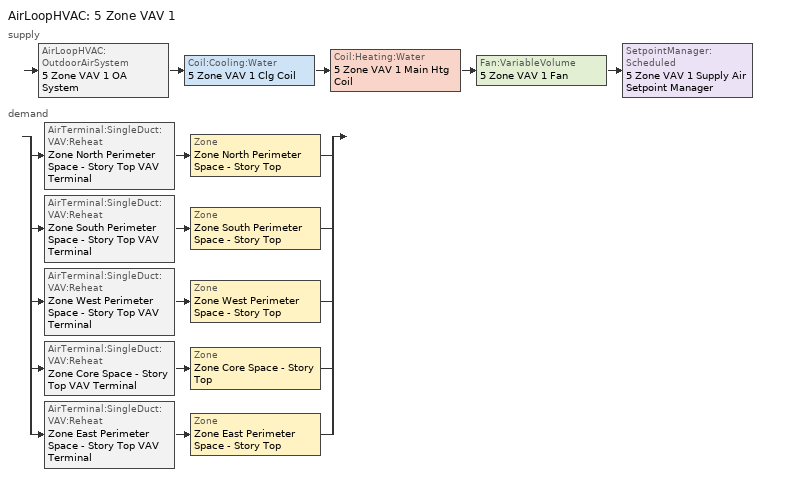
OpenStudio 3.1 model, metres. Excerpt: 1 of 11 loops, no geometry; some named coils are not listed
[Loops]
AirLoopHVAC '5 Zone VAV 1'
 supply: AirLoopHVAC:OutdoorAirSystem '5 Zone VAV 1 OA System' > Coil:Cooling:Water '5 Zone VAV 1 Clg Coil' > Coil:Heating:Water '5 Zone VAV 1 Main Htg Coil' > Fan:VariableVolume '5 Zone VAV 1 Fan' > SetpointManager:Scheduled '5 Zone VAV 1 Supply Air Setpoint Manager'
 demand: split
  | AirTerminal:SingleDuct:VAV:Reheat 'Zone North Perimeter Space - Story Top VAV Terminal' > Zone 'Zone North Perimeter Space - Story Top'
  | AirTerminal:SingleDuct:VAV:Reheat 'Zone South Perimeter Space - Story Top VAV Terminal' > Zone 'Zone South Perimeter Space - Story Top'
  | AirTerminal:SingleDuct:VAV:Reheat 'Zone West Perimeter Space - Story Top VAV Terminal' > Zone 'Zone West Perimeter Space - Story Top'
  | AirTerminal:SingleDuct:VAV:Reheat 'Zone Core Space - Story Top VAV Terminal' > Zone 'Zone Core Space - Story Top'
  | AirTerminal:SingleDuct:VAV:Reheat 'Zone East Perimeter Space - Story Top VAV Terminal' > Zone 'Zone East Perimeter Space - Story Top'
[Sizing:Zone] Zone Cooling Design Supply Air Temperature Input Method=SupplyAirTemperature; Zone Cooling Design Supply Air Temperature {C}=12.7778; Zone Cooling Design Supply Air Temperature Difference {deltaC}=11.11; Zone Heating Design Supply Air Temperature Input Method=SupplyAirTemperature; Zone Heating Design Supply Air Temperature {C}=40; Zone Heating Design Supply Air Temperature Difference {deltaC}=11.11; Zone Cooling Design Supply Air Humidity Ratio {kg-H2O/kg-air}=0.0085; Zone Heating Design Supply Air Humidity Ratio {kg-H2O/kg-air}=0.008; Cooling Design Air Flow Method=DesignDayWithLimit; Heating Design Air Flow Method=DesignDay; Account for Dedicated Outdoor Air System=No; Dedicated Outdoor Air System Control Strategy=NeutralSupplyAir; Dedicated Outdoor Air Low Setpoint Temperature for Design {C}=autosize; Dedicated Outdoor Air High Setpoint Temperature for Design {C}=autosize
Zone West Perimeter Space - Story Top; Zone North Perimeter Space - Story Top; Zone East Perimeter Space - Story Top; Zone South Perimeter Space - Story Top; Zone Core Space - Story Top
[Zone equipment]
Zone West Perimeter Space - Story Top: Zone West Perimeter Space - Story Top VAV Terminal
Zone North Perimeter Space - Story Top: Zone North Perimeter Space - Story Top VAV Terminal
Zone East Perimeter Space - Story Top: Zone East Perimeter Space - Story Top VAV Terminal
Zone South Perimeter Space - Story Top: Zone South Perimeter Space - Story Top VAV Terminal
Zone Core Space - Story Top: Zone Core Space - Story Top VAV Terminal
[SetpointManager:Scheduled]
5 Zone VAV 1 Supply Air Setpoint Manager: Control Variable=Temperature; Schedule=Supply Air Temp - 55.0F 2; Setpoint Node or NodeList=5 Zone VAV 1 Supply Outlet Node
[AirLoopHVAC]
5 Zone VAV 1: Availability Schedule=Always On Discrete; Design Supply Air Flow Rate {m3/s}=autosize; Design Return Air Flow Fraction of Supply Air Flow=1
[Sizing:System]
5 Zone VAV 1: Type of Load to Size On=Sensible; Design Outdoor Air Flow Rate {m3/s}=Autosize; Central Heating Maximum System Air Flow Ratio=0.3; Preheat Design Temperature {C}=7.22222; Preheat Design Humidity Ratio {kg-H2O/kg-Air}=0.008; Precool Design Temperature {C}=12.7778; Precool Design Humidity Ratio {kg-H2O/kg-Air}=0.008; Central Cooling Design Supply Air Temperature {C}=12.7778; Central Heating Design Supply Air Temperature {C}=12.7778; Sizing Option=Coincident; 100% Outdoor Air in Cooling=No; 100% Outdoor Air in Heating=No; Central Cooling Design Supply Air Humidity Ratio {kg-H2O/kg-Air}=0.0085; Central Heating Design Supply Air Humidity Ratio {kg-H2O/kg-Air}=0.008; Cooling Design Air Flow Method=DesignDay; Cooling Design Air Flow Rate {m3/s}=0; Heating Design Air Flow Method=DesignDay; Heating Design Air Flow Rate {m3/s}=0; System Outdoor Air Method=ZoneSum; Zone Maximum Outdoor Air Fraction=1; Cooling Supply Air Flow Rate Per Floor Area {m3/s-m2}=0.00996765; Cooling Fraction of Autosized Cooling Supply Air Flow Rate=1; Cooling Supply Air Flow Rate Per Unit Cooling Capacity {m3/s-W}=3.94755e-05; Heating Supply Air Flow Rate Per Floor Area {m3/s-m2}=0.00996765; Heating Fraction of Autosized Heating Supply Air Flow Rate=1; Heating Fraction of Autosized Cooling Supply Air Flow Rate=1; Heating Supply Air Flow Rate Per Unit Heating Capacity {m3/s-W}=3.15882e-05; Cooling Design Capacity Method=CoolingDesignCapacity; Cooling Design Capacity {W}=autosize; Cooling Design Capacity Per Floor Area {W/m2}=234.7; Fraction of Autosized Cooling Design Capacity=1; Heating Design Capacity Method=HeatingDesignCapacity; Heating Design Capacity {W}=autosize; Heating Design Capacity Per Floor Area {W/m2}=157; Fraction of Autosized Heating Design Capacity=1; Central Cooling Capacity Control Method=OnOff
[Fan:VariableVolume]
5 Zone VAV 1 Fan: Availability Schedule=Always On Discrete; Fan Total Efficiency=0.62; Pressure Rise {Pa}=996.356; Maximum Flow Rate {m3/s}=Autosize; Fan Power Minimum Flow Rate Input Method=Fraction; Fan Power Minimum Flow Fraction=0.25; Fan Power Minimum Air Flow Rate {m3/s}=0; Motor Efficiency=0.9; Motor In Airstream Fraction=1; Fan Power Coefficient 1=0.0407599; Fan Power Coefficient 2=0.088045; Fan Power Coefficient 3=-0.0729261; Fan Power Coefficient 4=0.94374; Fan Power Coefficient 5=0
[Controller:OutdoorAir]
5 Zone VAV 1 OA Controller: Minimum Outdoor Air Flow Rate {m3/s}=autosize; Maximum Outdoor Air Flow Rate {m3/s}=Autosize; Economizer Control Type=NoEconomizer; Economizer Control Action Type=ModulateFlow; Economizer Maximum Limit Dry-Bulb Temperature {C}=28; Economizer Maximum Limit Enthalpy {J/kg}=64000; Lockout Type=NoLockout; Minimum Limit Type=FixedMinimum; Controller Mechanical Ventilation=5 Zone VAV 1 Vent Controller; High Humidity Control=No; Heat Recovery Bypass Control Type=BypassWhenWithinEconomizerLimits
[Controller:MechanicalVentilation]
5 Zone VAV 1 Vent Controller: Availability Schedule=Always On Discrete; System Outdoor Air Method=ZoneSum
[AirLoopHVAC:OutdoorAirSystem]
5 Zone VAV 1 OA System: Controller=5 Zone VAV 1 OA Controller
[AirTerminal:SingleDuct:VAV:Reheat] Availability Schedule=Always On Discrete; Maximum Air Flow Rate {m3/s}=AutoSize; Zone Minimum Air Flow Input Method=Constant; Constant Minimum Air Flow Fraction=0.2; Fixed Minimum Air Flow Rate {m3/s}=0; Maximum Hot Water or Steam Flow Rate {m3/s}=AutoSize; Minimum Hot Water or Steam Flow Rate {m3/s}=0; Convergence Tolerance=0.001; Damper Heating Action=ReverseWithLimits; Maximum Flow per Zone Floor Area During Reheat {m3/s-m2}=AutoSize; Maximum Flow Fraction During Reheat=0.5; Maximum Reheat Air Temperature {C}=40; Control For Outdoor Air=No
Name | Reheat Coil
Zone North Perimeter Space - Story Top VAV Terminal | Zone North Perimeter Space - Story Top Reheat Coil
Zone South Perimeter Space - Story Top VAV Terminal | Zone South Perimeter Space - Story Top Reheat Coil
Zone West Perimeter Space - Story Top VAV Terminal | Zone West Perimeter Space - Story Top Reheat Coil
Zone Core Space - Story Top VAV Terminal | Zone Core Space - Story Top Reheat Coil
Zone East Perimeter Space - Story Top VAV Terminal | Zone East Perimeter Space - Story Top Reheat Coil
[Schedule:Ruleset]
Supply Air Temp - 55.0F 2: Default Day Schedule=Supply Air Temp - 55.0F Default 2
[Schedule:Day]
Supply Air Temp - 55.0F Default 2: 24, 0, 12.7778
[Schedule:Constant]
Always On Discrete: Value=1
